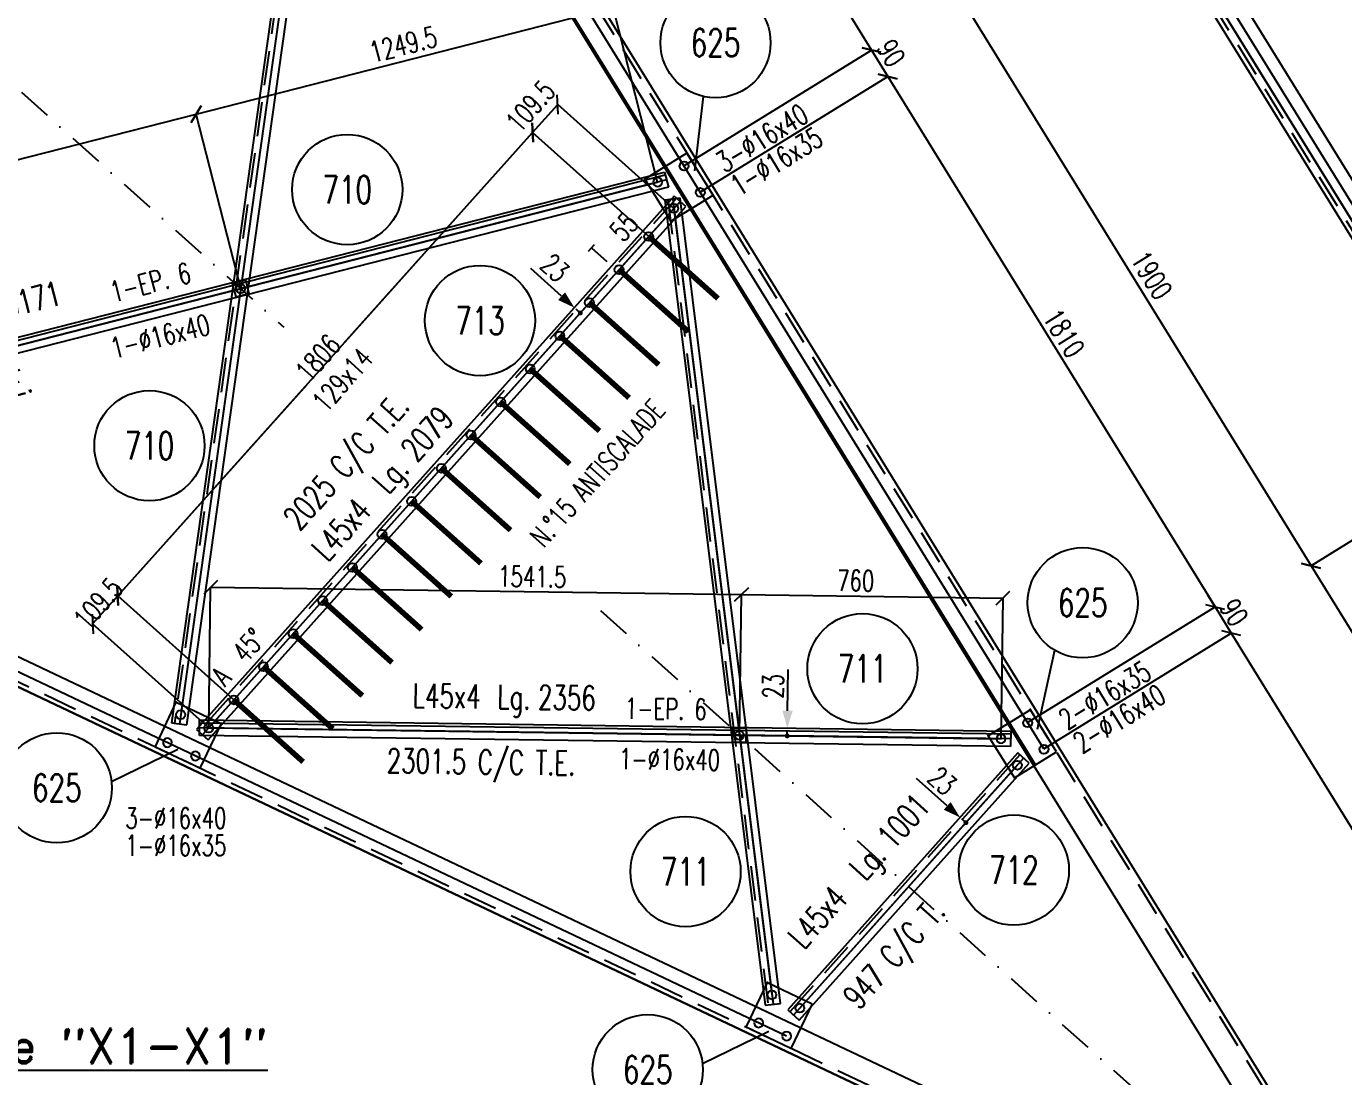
# Model space of a CAD drawing. Extents: x 125938 to 142158, y -59241 to -47761.
# Drawn here: x 129809 to 133635, y -57565 to -54515 of the extents above; entities that cross this region are included whole.
import ezdxf
from ezdxf.enums import TextEntityAlignment as Align

# ---------------------------------------------------------------- set-up
doc = ezdxf.new("R2010")
doc.units = 0
doc.header["$LTSCALE"] = 200
doc.header["$MEASUREMENT"] = 0
doc.linetypes.add('DASHDOT', pattern=[1, 0.5, -0.25, 0, -0.25])
doc.linetypes.add('DASHED', pattern=[0.75, 0.5, -0.25])
doc.layers.get('0').update_dxf_attribs({"linetype": 'CONTINUOUS'})
doc.layers.get('DEFPOINTS').update_dxf_attribs({"linetype": 'CONTINUOUS'})
for name, color, linetype in [('ASSI', 3, 'CONTINUOUS'), ('BOLLINI_1', 7, 'CONTINUOUS'), ('FORI', 2, 'CONTINUOUS'), ('LINEA_ANG', 2, 'CONTINUOUS'), ('LINEE_PIASTRE', 2, 'CONTINUOUS'), ('LM', 7, 'CONTINUOUS'), ('LS', 7, 'CONTINUOUS'), ('MZ', 6, 'DASHDOT'), ('PIASTRE', 5, 'CONTINUOUS'), ('QT_MAL', 7, 'CONTINUOUS'), ('QT_MPR', 7, 'CONTINUOUS'), ('TRAT-Y', 7, 'DASHED')]:
    doc.layers.add(name, color=color, linetype=linetype)
doc.styles.add('QUOTE', font='ROMANS8.SHX', dxfattribs={"width": 0.7})
doc.styles.add('RD', font='ROMAND8.SHX', dxfattribs={"width": 0.7})
doc.styles.add('RQL', font='ROMANS8.SHX', dxfattribs={"width": 0.7})
doc.styles.add('RS', font='ROMANS8.shx', dxfattribs={"width": 0.7})
doc.styles.get("Standard").update_dxf_attribs({"font": 'ROMANS8.SHX', "width": 0.7})
doc.dimstyles.new('FRECCE1_20', dxfattribs={"dimtxt": 60, "dimasz": 6.6667, "dimexe": 0, "dimexo": 0, "dimgap": 1, "dimtad": 1, "dimzin": 0, "dimdsep": 46, "dimtxsty": 'RS', "dimblk1": 'QUOTP', "dimblk2": 'QUOTF', "dimsah": 1, "dimcen": 0, "dimclrd": 2, "dimclre": 2, "dimclrt": 7, "dimadec": 0, "dimazin": 0, "dimtfac": 1, "dimtix": 1, "dimtmove": 2, "dimatfit": 3, "dimldrblk": 'QUOTP', "dimfxl": 1, "dimtolj": 1, "dimtzin": 0, "dimarcsym": 0})
doc.dimstyles.new('TRATTO_20', dxfattribs={"dimscale": 0, "dimtxt": 60, "dimasz": 40, "dimexe": 0, "dimexo": 0, "dimgap": 10, "dimtad": 1, "dimrnd": 0.5, "dimdsep": 46, "dimtxsty": 'RS', "dimblk1": 'OBLIQUE', "dimblk2": 'OBLIQUE', "dimsah": 1, "dimcen": 0.09, "dimclrd": 2, "dimclre": 2, "dimclrt": 7, "dimadec": 0, "dimazin": 0, "dimtfac": 1, "dimtix": 1, "dimtmove": 2, "dimatfit": 3, "dimfxl": 1, "dimtolj": 1, "dimtzin": 0, "dimarcsym": 0})

# ---------------------------------------------------------------- blocks, each defined once
blk = doc.blocks.new('ASSE98')
blk.add_line((0, 0), (1, 0))
at = {"color": 7, "flags": 1}
for tag, p in [('LAV1', (3.07431, 6.82847)), ('LAV2', (3.07431, 6.49513)), ('LAV3', (3.07431, 6.1618)), ('LAV4', (3.07431, 5.82847)), ('LAV5', (3.07431, 5.49513)), ('LAV6', (3.07431, 5.1618)), ('LAV7', (3.07431, 4.82847)), ('LAV8', (3.07431, 4.49513)), ('LAV9', (3.07431, 4.1618)), ('LAV10', (3.07431, 3.82847))]:
    blk.add_attdef(tag, p, '', height=0.2, dxfattribs=at)
at = {"color": 7, "style": 'QUOTE', "width": 0.5, "flags": 1}
for tag, p in [('TI', (1.38308, 6.82731)), ('DI_S', (1.38308, 6.42178)), ('D_S', (1.38308, 6.02092)), ('E_S', (1.38308, 5.68065)), ('NFORI', (1.36454, 5.29792)), ('ALAR', (1.36349, 4.93246)), ('FAM', (1.3775, 4.54645)), ('ALA', (1.38308, 4.19257)), ('DISP2', (1.38308, 3.84971)), ('DISP1', (1.38308, 3.50686)), ('PINZAF', (1.38308, 3.164)), ('PINZAI', (1.38308, 2.82114)), ('TRP', (1.38308, 2.47829)), ('NP', (1.38308, 2.13543)), ('SV', (1.38308, 1.79257)), ('PESO', (1.38308, 1.44971)), ('QUA', (1.38308, 1.10686)), ('LUN', (1.38308, 0.764)), ('PROF', (1.38308, 0.42114)), ('POS', (1.38308, 0.07829))]:
    blk.add_attdef(tag, p, '', height=0.2, dxfattribs=at)
blk = doc.blocks.new('_OBLIQUE')
at = {"color": 0, "linetype": 'ByBlock'}
blk.add_line((-0.5, -0.5), (0.5, 0.5), dxfattribs=at)
blk = doc.blocks.new('*D58')
at = {"layer": 'DEFPOINTS', "color": 0, "transparency": 16777216}
for p in [(133098.3, -54121.7), (134095.9, -55738.5), (133540.2, -56081.4)]:
    blk.add_point(p, dxfattribs=at)
at = {"layer": 'QT_MPR', "color": 2, "lineweight": -2, "transparency": 16777216}
for p, q in [((133098.3, -54121.7), (132542.6, -54464.6)), ((132542.6, -54464.6), (133540.2, -56081.4)), ((134095.9, -55738.5), (133540.2, -56081.4))]:
    blk.add_line(p, q, dxfattribs=at)
at = {"layer": 'QT_MPR', "color": 2, "lineweight": -2, "transparency": 16777216, "xscale": 40, "yscale": 40, "zscale": 40}
for p, rotation in [((132542.6, -54464.6), 121.6765376083248), ((133540.2, -56081.4), 301.6765376083248)]:
    blk.add_blockref('_OBLIQUE', p, dxfattribs=dict(at, rotation=rotation))
at = {"layer": 'QT_MPR', "color": 7, "transparency": 16777216, "insert": (133077, -55237.6), "char_height": 60, "attachment_point": 5, "rotation": 301.6765, "style": 'RS'}
blk.add_mtext('\\A1;1900', dxfattribs=at)
blk = doc.blocks.new('*D59')
at = {"layer": 'DEFPOINTS', "color": 0, "transparency": 16777216}
for p in [(134095.9, -55738.5), (134828.4, -56975), (134294.8, -57304.3)]:
    blk.add_point(p, dxfattribs=at)
at = {"layer": 'QT_MPR', "color": 2, "lineweight": -2, "transparency": 16777216}
for p, q in [((134095.9, -55738.5), (133540.2, -56081.4)), ((133540.2, -56081.4), (134294.8, -57304.3)), ((134828.4, -56975), (134294.8, -57304.3))]:
    blk.add_line(p, q, dxfattribs=at)
at = {"layer": 'QT_MPR', "color": 2, "lineweight": -2, "transparency": 16777216, "xscale": 40, "yscale": 40, "zscale": 40}
for p, rotation in [((133540.2, -56081.4), 121.6765376083248), ((134294.8, -57304.3), 301.6765376083248)]:
    blk.add_blockref('_OBLIQUE', p, dxfattribs=dict(at, rotation=rotation))
at = {"layer": 'QT_MPR', "color": 7, "transparency": 16777216, "insert": (133957.7, -56670.7), "char_height": 60, "attachment_point": 5, "rotation": 301.6765, "style": 'RS'}
blk.add_mtext('\\A1;1437', dxfattribs=at)
blk = doc.blocks.new('16')
blk.add_circle((0, 0), 1)
blk = doc.blocks.new('MRKR_98')
blk.add_point((0, 0))
at = {"color": 7, "style": 'QUOTE', "width": 0.5, "flags": 1}
for tag, p in [('TI', (3.73, 6.83)), ('DI_S', (3.73, 6.42)), ('D_S', (3.73, 6.02)), ('E_S', (3.73, 5.68)), ('AUX2', (3.71, 4.93)), ('NFORI', (3.72, 5.3)), ('AUX1', (3.73, 4.19)), ('FAM', (3.73, 4.55)), ('COMMESSA', (3.73, 3.85)), ('MD', (3.73, 3.51)), ('MP', (3.73, 3.16)), ('LARGHEZZA', (3.73, 2.82)), ('SPESSORE', (3.73, 2.48)), ('NP', (3.73, 2.14)), ('SV', (3.73, 1.79)), ('PESO', (3.73, 1.45)), ('QUA', (3.73, 1.11)), ('LUN', (3.73, 0.76)), ('PROF', (3.73, 0.42)), ('POS', (3.73, 0.08))]:
    blk.add_attdef(tag, p, '', height=0.2, dxfattribs=at)
at = {"color": 7, "flags": 1}
for tag, p in [('LAV1', (5.26, 6.88)), ('LAV2', (5.26, 6.55)), ('LAV3', (5.26, 6.21)), ('LAV4', (5.26, 5.88)), ('LAV5', (5.26, 5.55)), ('LAV6', (5.26, 5.21)), ('LAV7', (5.26, 4.88)), ('LAV8', (5.26, 4.55)), ('LAV9', (5.26, 4.21)), ('LAV10', (5.26, 3.88))]:
    blk.add_attdef(tag, p, '', height=0.2, dxfattribs=at)
blk = doc.blocks.new('*D74')
at = {"layer": 'DEFPOINTS', "color": 0, "transparency": 16777216}
for p in [(130768.7, -53379.8), (132263.7, -54583.9), (131719, -54920)]:
    blk.add_point(p, dxfattribs=at)
at = {"layer": 'QT_MPR', "color": 2, "lineweight": -2, "transparency": 16777216}
for p, q in [((130768.7, -53379.8), (131313.3, -53043.7)), ((131313.3, -53043.7), (132263.7, -54583.9)), ((131719, -54920), (132263.7, -54583.9))]:
    blk.add_line(p, q, dxfattribs=at)
at = {"layer": 'QT_MPR', "color": 2, "lineweight": -2, "transparency": 16777216, "xscale": 40, "yscale": 40, "zscale": 40}
for p, rotation in [((131313.3, -53043.7), 121.6765376083228), ((132263.7, -54583.9), 301.6765376083229)]:
    blk.add_blockref('_OBLIQUE', p, dxfattribs=dict(at, rotation=rotation))
at = {"layer": 'QT_MPR', "color": 7, "transparency": 16777216, "insert": (131822.4, -53779.7), "char_height": 60, "attachment_point": 5, "rotation": 301.6765, "style": 'RS'}
blk.add_mtext('\\A1;1809.5', dxfattribs=at)
blk = doc.blocks.new('*D77')
at = {"layer": 'DEFPOINTS', "color": 0, "transparency": 16777216}
for p in [(132310.9, -54660.5), (131719, -54920), (131766.3, -54996.6)]:
    blk.add_point(p, dxfattribs=at)
at = {"layer": 'QT_MPR', "color": 2, "lineweight": -2, "transparency": 16777216}
for p, q in [((131719, -54920), (132263.7, -54583.9)), ((132263.7, -54583.9), (132310.9, -54660.5)), ((131766.3, -54996.6), (132310.9, -54660.5))]:
    blk.add_line(p, q, dxfattribs=at)
at = {"layer": 'QT_MPR', "color": 2, "lineweight": -2, "transparency": 16777216, "xscale": 40, "yscale": 40, "zscale": 40}
for p, rotation in [((132263.7, -54583.9), 121.6765376083228), ((132310.9, -54660.5), 301.6765376083229)]:
    blk.add_blockref('_OBLIQUE', p, dxfattribs=dict(at, rotation=rotation))
at = {"layer": 'QT_MPR', "color": 7, "transparency": 16777216, "insert": (132320.5, -54592.3), "char_height": 60, "attachment_point": 5, "rotation": 301.6765, "style": 'RS'}
blk.add_mtext('\\A1;90', dxfattribs=at)
blk = doc.blocks.new('*D76')
at = {"layer": 'DEFPOINTS', "color": 0, "transparency": 16777216}
for p in [(131766.3, -54996.6), (133261.3, -56200.6), (132716.6, -56536.7)]:
    blk.add_point(p, dxfattribs=at)
at = {"layer": 'QT_MPR', "color": 2, "lineweight": -2, "transparency": 16777216}
for p, q in [((131766.3, -54996.6), (132310.9, -54660.5)), ((132310.9, -54660.5), (133261.3, -56200.6)), ((132716.6, -56536.7), (133261.3, -56200.6))]:
    blk.add_line(p, q, dxfattribs=at)
at = {"layer": 'QT_MPR', "color": 2, "lineweight": -2, "transparency": 16777216, "xscale": 40, "yscale": 40, "zscale": 40}
for p, rotation in [((132310.9, -54660.5), 121.6765376083228), ((133261.3, -56200.6), 301.6765376083229)]:
    blk.add_blockref('_OBLIQUE', p, dxfattribs=dict(at, rotation=rotation))
at = {"layer": 'QT_MPR', "color": 7, "transparency": 16777216, "insert": (132822.2, -55406.2), "char_height": 60, "attachment_point": 5, "rotation": 301.6765, "style": 'RS'}
blk.add_mtext('\\A1;1810', dxfattribs=at)
blk = doc.blocks.new('*D79')
at = {"layer": 'DEFPOINTS', "color": 0, "transparency": 16777216}
for p in [(133308.5, -56277.2), (132716.6, -56536.7), (132763.9, -56613.3)]:
    blk.add_point(p, dxfattribs=at)
at = {"layer": 'QT_MPR', "color": 2, "lineweight": -2, "transparency": 16777216}
for p, q in [((133261.3, -56200.6), (133240.3, -56166.6)), ((132716.6, -56536.7), (133261.3, -56200.6)), ((133261.3, -56200.6), (133308.5, -56277.2)), ((132763.9, -56613.3), (133308.5, -56277.2)), ((133308.5, -56277.2), (133329.5, -56311.2))]:
    blk.add_line(p, q, dxfattribs=at)
at = {"layer": 'QT_MPR', "color": 2, "lineweight": -2, "transparency": 16777216, "xscale": 40, "yscale": 40, "zscale": 40}
for p, rotation in [((133261.3, -56200.6), 301.6765376083229), ((133308.5, -56277.2), 121.6765376083228)]:
    blk.add_blockref('_OBLIQUE', p, dxfattribs=dict(at, rotation=rotation))
at = {"layer": 'QT_MPR', "color": 7, "transparency": 16777216, "insert": (133316.5, -56216.6), "char_height": 60, "attachment_point": 5, "rotation": 301.6765, "style": 'RS'}
blk.add_mtext('\\A1;90', dxfattribs=at)
blk = doc.blocks.new('*D78')
at = {"layer": 'DEFPOINTS', "color": 0, "transparency": 16777216}
for p in [(132763.9, -56613.3), (134085.5, -57536.5), (133574.9, -57851.5)]:
    blk.add_point(p, dxfattribs=at)
at = {"layer": 'QT_MPR', "color": 2, "lineweight": -2, "transparency": 16777216}
for p, q in [((132763.9, -56613.3), (133308.5, -56277.2)), ((133308.5, -56277.2), (134085.5, -57536.5)), ((133574.9, -57851.5), (134085.5, -57536.5))]:
    blk.add_line(p, q, dxfattribs=at)
at = {"layer": 'QT_MPR', "color": 2, "lineweight": -2, "transparency": 16777216, "xscale": 40, "yscale": 40, "zscale": 40}
for p, rotation in [((133308.5, -56277.2), 121.6765376083228), ((134085.5, -57536.5), 301.6765376083229)]:
    blk.add_blockref('_OBLIQUE', p, dxfattribs=dict(at, rotation=rotation))
at = {"layer": 'QT_MPR', "color": 7, "transparency": 16777216, "insert": (133732.9, -56869.9), "char_height": 60, "attachment_point": 5, "rotation": 301.6765, "style": 'RS'}
blk.add_mtext('\\A1;1479.5', dxfattribs=at)
blk = doc.blocks.new('xxx')
blk.add_circle((0, 0), 8)
at = {"color": 3, "style": 'RQL', "width": 0.7}
blk.add_attdef('POS', text='', height=4, dxfattribs=at).set_placement((0, 0), align=Align.MIDDLE)
at = {"color": 3, "style": 'RQL', "width": 0.7, "flags": 1}
blk.add_attdef('POS1', (-0.39, -5.42), '', height=2, dxfattribs=at)
at = {"style": 'RQL', "width": 0.7, "flags": 1}
blk.add_attdef('TIPO', (-0.39, -8.66), '', height=2, dxfattribs=at)
blk = doc.blocks.new('QUOTP')
at = {"layer": 'ASSI', "color": 2}
blk.add_lwpolyline([(-0.53, 0, 1.07, 1.07, 1), (0.53, 0, 1.07, 1.07, 1)], format="xyseb", close=True, dxfattribs=at)
blk = doc.blocks.new('QUOTF')
at = {"layer": 'LS', "color": 2}
blk.add_line((7.5, 0), (25.5, 0), dxfattribs=at)
blk.add_solid([(7.5, 2.25), (0, 0), (7.5, -2.25)], dxfattribs=at)
blk = doc.blocks.new('*D170')
at = {"layer": 'DEFPOINTS', "color": 0, "transparency": 16777216}
for p in [(132520.7, -56812.1), (132520.7, -56812.1), (132537.8, -56827.5)]:
    blk.add_point(p, dxfattribs=at)
at = {"layer": 'QT_MAL', "color": 2, "lineweight": -2, "transparency": 16777216}
for p, q in [((132520.7, -56812.1), (132520.7, -56812.1)), ((132532.8, -56823), (132525.6, -56816.6)), ((132537.8, -56827.5), (132537.8, -56827.5))]:
    blk.add_line(p, q, dxfattribs=at)
at = {"layer": 'QT_MAL', "color": 2, "lineweight": -2, "transparency": 16777216, "xscale": 6.6667, "yscale": 6.6667, "zscale": 6.6667}
for name, p, rotation in [('QUOTF', (132520.7, -56812.1), 138.1573362839407), ('QUOTP', (132537.8, -56827.5), 318.1573362839407)]:
    blk.add_blockref(name, p, dxfattribs=dict(at, rotation=rotation))
at = {"layer": 'QT_MAL', "color": 7, "transparency": 16777216, "insert": (132469.1, -56706.4), "char_height": 60, "attachment_point": 5, "rotation": 318.1573, "style": 'RS'}
blk.add_mtext('\\A1;23', dxfattribs=at)
blk = doc.blocks.new('*D173')
at = {"layer": 'DEFPOINTS', "color": 0, "transparency": 16777216}
for p in [(132018.9, -56575.4), (132019.2, -56552.4), (132019.2, -56552.4)]:
    blk.add_point(p, dxfattribs=at)
at = {"layer": 'QT_MAL', "color": 2, "lineweight": -2, "transparency": 16777216}
blk.add_line((132019, -56568.7), (132019.1, -56559.1), dxfattribs=at)
at = {"layer": 'QT_MAL', "color": 2, "lineweight": -2, "transparency": 16777216, "xscale": 6.6667, "yscale": 6.6667, "zscale": 6.6667}
for name, p, rotation in [('QUOTF', (132019.2, -56552.4), 89.2117051934628), ('QUOTP', (132018.9, -56575.4), 269.2117051934628)]:
    blk.add_blockref(name, p, dxfattribs=dict(at, rotation=rotation))
at = {"layer": 'QT_MAL', "color": 7, "transparency": 16777216, "insert": (131978, -56431.4), "char_height": 60, "attachment_point": 5, "rotation": 89.2117, "style": 'RS'}
blk.add_mtext('\\A1;23', dxfattribs=at)
blk = doc.blocks.new('*D83')
at = {"layer": 'DEFPOINTS', "color": 0, "transparency": 16777216}
for p in [(130302.4, -54769.9), (130431.8, -55276.4), (128622.3, -55738.6)]:
    blk.add_point(p, dxfattribs=at)
at = {"layer": 'QT_MPR', "color": 2, "lineweight": -2, "transparency": 16777216}
for p, q in [((128492.9, -55232.1), (130302.4, -54769.9)), ((130431.8, -55276.4), (130302.4, -54769.9)), ((128622.3, -55738.6), (128492.9, -55232.1))]:
    blk.add_line(p, q, dxfattribs=at)
at = {"layer": 'QT_MPR', "color": 2, "lineweight": -2, "transparency": 16777216, "xscale": 40, "yscale": 40, "zscale": 40}
for p, rotation in [((130302.4, -54769.9), 14.32709028866329), ((128492.9, -55232.1), 194.3270902886633)]:
    blk.add_blockref('_OBLIQUE', p, dxfattribs=dict(at, rotation=rotation))
at = {"layer": 'QT_MPR', "color": 7, "transparency": 16777216, "insert": (129367.4, -54959.5), "char_height": 60, "attachment_point": 5, "rotation": 14.3271, "style": 'RS'}
blk.add_mtext('\\A1;1867.5', dxfattribs=at)
blk = doc.blocks.new('*D82')
at = {"layer": 'DEFPOINTS', "color": 0, "transparency": 16777216}
for p in [(131513.1, -54460.7), (131642.4, -54967.2), (130431.8, -55276.4)]:
    blk.add_point(p, dxfattribs=at)
at = {"layer": 'QT_MPR', "color": 2, "lineweight": -2, "transparency": 16777216}
for p, q in [((130302.4, -54769.9), (131513.1, -54460.7)), ((131642.4, -54967.2), (131513.1, -54460.7)), ((130431.8, -55276.4), (130302.4, -54769.9))]:
    blk.add_line(p, q, dxfattribs=at)
at = {"layer": 'QT_MPR', "color": 2, "lineweight": -2, "transparency": 16777216, "xscale": 40, "yscale": 40, "zscale": 40}
for p, rotation in [((131513.1, -54460.7), 14.32709028866329), ((130302.4, -54769.9), 194.3270902886633)]:
    blk.add_blockref('_OBLIQUE', p, dxfattribs=dict(at, rotation=rotation))
at = {"layer": 'QT_MPR', "color": 7, "transparency": 16777216, "insert": (130903.7, -54567.4), "char_height": 60, "attachment_point": 5, "rotation": 14.3271, "style": 'RS'}
blk.add_mtext('\\A1;1249.5', dxfattribs=at)
blk = doc.blocks.new('*D81')
at = {"layer": 'DEFPOINTS', "color": 0, "transparency": 16777216}
for p in [(131885.9, -56164.9), (130338.9, -56552.3), (131880.3, -56573.5)]:
    blk.add_point(p, dxfattribs=at)
at = {"layer": 'QT_MPR', "color": 2, "lineweight": -2, "transparency": 16777216}
for p, q in [((130338.9, -56552.3), (130344.5, -56143.7)), ((130344.5, -56143.7), (131885.9, -56164.9)), ((131880.3, -56573.5), (131885.9, -56164.9))]:
    blk.add_line(p, q, dxfattribs=at)
at = {"layer": 'QT_MPR', "color": 2, "lineweight": -2, "transparency": 16777216, "xscale": 40, "yscale": 40, "zscale": 40}
for p, rotation in [((130344.5, -56143.7), 179.2117051934629), ((131885.9, -56164.9), 359.2117051934629)]:
    blk.add_blockref('_OBLIQUE', p, dxfattribs=dict(at, rotation=rotation))
at = {"layer": 'QT_MPR', "color": 7, "transparency": 16777216, "insert": (131278.4, -56113), "char_height": 60, "attachment_point": 5, "rotation": 359.2117, "style": 'RS'}
blk.add_mtext('\\A1;1541.5', dxfattribs=at)
blk = doc.blocks.new('*D80')
at = {"layer": 'DEFPOINTS', "color": 0, "transparency": 16777216}
for p in [(132645.6, -56175.3), (131880.3, -56573.5), (132640, -56584)]:
    blk.add_point(p, dxfattribs=at)
at = {"layer": 'QT_MPR', "color": 2, "lineweight": -2, "transparency": 16777216}
for p, q in [((131880.3, -56573.5), (131885.9, -56164.9)), ((131885.9, -56164.9), (132645.6, -56175.3)), ((132640, -56584), (132645.6, -56175.3))]:
    blk.add_line(p, q, dxfattribs=at)
at = {"layer": 'QT_MPR', "color": 2, "lineweight": -2, "transparency": 16777216, "xscale": 40, "yscale": 40, "zscale": 40}
for p, rotation in [((131885.9, -56164.9), 179.2117051934629), ((132645.6, -56175.3), 359.2117051934629)]:
    blk.add_blockref('_OBLIQUE', p, dxfattribs=dict(at, rotation=rotation))
at = {"layer": 'QT_MPR', "color": 7, "transparency": 16777216, "insert": (132217.8, -56124.5), "char_height": 60, "attachment_point": 5, "rotation": 359.2117, "style": 'RS'}
blk.add_mtext('\\A1;760', dxfattribs=at)
blk = doc.blocks.new('IQ')
for p, q in [((0.5, 0.5), (-0.5, 0.5)), ((-0.5, 0.5), (-0.5, -0.5)), ((0.5, -0.5), (0.5, 0.5)), ((-0.5, -0.5), (0.5, -0.5))]:
    blk.add_line(p, q)
at = {"flags": 1}
for tag, p in [('SPESSORE', (0, -0.008)), ('NUMERO', (0, -0.342))]:
    blk.add_attdef(tag, p, '', height=0.2, dxfattribs=at)
blk = doc.blocks.new('bull')
at = {"style": 'RS', "width": 0.7, "flags": 1}
for tag, p in [('NN', (-12.25, 0)), ('DIAMETRO', (0, -4.86)), ('SERRAGGIO', (0, -9.71)), ('LUNGHEZZA', (0, -14.57)), ('NB', (0, -19.43)), ('TIPO', (0, -24.12)), ('EL', (-0.14, -29))]:
    blk.add_attdef(tag, p, '', height=3, dxfattribs=at)
at = {"style": 'RS', "width": 0.7}
blk.add_attdef('BULLONE', (0, 0), '', height=3, dxfattribs=at)
blk = doc.blocks.new('imbbull')
at = {"style": 'RS', "width": 0.7, "flags": 1}
for tag, p in [('NN', (-11.1, 0)), ('DIAMETRO', (0, -4.86)), ('SERRAGGIO', (0, -9.71)), ('LUNGHEZZA', (0, -14.57)), ('NB', (0, -19.43)), ('TIPO', (0, -24.38)), ('EL', (-0.14, -29.26))]:
    blk.add_attdef(tag, p, '', height=3, dxfattribs=at)
at = {"style": 'RS', "width": 0.7}
blk.add_attdef('BULLONE', (0, 0), '', height=3, dxfattribs=at)
blk = doc.blocks.new('*D111')
at = {"layer": 'DEFPOINTS', "color": 0, "transparency": 16777216}
for p in [(130074.7, -56168.9), (130411.9, -56470.8), (130338.9, -56552.3)]:
    blk.add_point(p, dxfattribs=at)
at = {"layer": 'QT_MPR', "color": 2, "lineweight": -2, "transparency": 16777216}
for p, q in [((130001.7, -56250.4), (130074.7, -56168.9)), ((130411.9, -56470.8), (130074.7, -56168.9)), ((130338.9, -56552.3), (130001.7, -56250.4))]:
    blk.add_line(p, q, dxfattribs=at)
at = {"layer": 'QT_MPR', "color": 2, "lineweight": -2, "transparency": 16777216, "xscale": 40, "yscale": 40, "zscale": 40}
for p, rotation in [((130074.7, -56168.9), 48.15733628394018), ((130001.7, -56250.4), 228.1573362839402)]:
    blk.add_blockref('_OBLIQUE', p, dxfattribs=dict(at, rotation=rotation))
at = {"layer": 'QT_MPR', "color": 7, "transparency": 16777216, "insert": (130017.7, -56191.3), "char_height": 60, "attachment_point": 5, "rotation": 48.1573, "style": 'RS'}
blk.add_mtext('\\A1;109.5', dxfattribs=at)
blk = doc.blocks.new('*D110')
at = {"layer": 'DEFPOINTS', "color": 0, "transparency": 16777216}
for p in [(131279.5, -54823.4), (131616.7, -55125.3), (130411.9, -56470.8)]:
    blk.add_point(p, dxfattribs=at)
at = {"layer": 'QT_MPR', "color": 2, "lineweight": -2, "transparency": 16777216}
for p, q in [((130074.7, -56168.9), (131279.5, -54823.4)), ((131616.7, -55125.3), (131279.5, -54823.4)), ((130411.9, -56470.8), (130074.7, -56168.9))]:
    blk.add_line(p, q, dxfattribs=at)
at = {"layer": 'QT_MPR', "color": 2, "lineweight": -2, "transparency": 16777216, "xscale": 40, "yscale": 40, "zscale": 40}
for p, rotation in [((131279.5, -54823.4), 48.15733628394018), ((130074.7, -56168.9), 228.1573362839402)]:
    blk.add_blockref('_OBLIQUE', p, dxfattribs=dict(at, rotation=rotation))
at = {"layer": 'QT_MPR', "color": 7, "transparency": 16777216, "insert": (130727.4, -55541.2), "char_height": 60, "attachment_point": 5, "rotation": 48.1573, "style": 'RS'}
blk.add_mtext('\\A1;129x14', dxfattribs=at)
blk = doc.blocks.new('*D109')
at = {"layer": 'DEFPOINTS', "color": 0, "transparency": 16777216}
for p in [(131279.5, -54823.4), (131616.7, -55125.3), (130411.9, -56470.8)]:
    blk.add_point(p, dxfattribs=at)
at = {"layer": 'QT_MPR', "color": 2, "lineweight": -2, "transparency": 16777216}
for p, q in [((131279.5, -54823.4), (130729.8, -55437.3)), ((131616.7, -55125.3), (131279.5, -54823.4)), ((130074.7, -56168.9), (130624.4, -55555)), ((130411.9, -56470.8), (130074.7, -56168.9))]:
    blk.add_line(p, q, dxfattribs=at)
at = {"layer": 'QT_MPR', "color": 2, "lineweight": -2, "transparency": 16777216, "xscale": 40, "yscale": 40, "zscale": 40}
for p, rotation in [((131279.5, -54823.4), 48.15733628394018), ((130074.7, -56168.9), 228.1573362839402)]:
    blk.add_blockref('_OBLIQUE', p, dxfattribs=dict(at, rotation=rotation))
at = {"layer": 'QT_MPR', "color": 7, "transparency": 16777216, "insert": (130656.6, -55477.8), "char_height": 60, "attachment_point": 5, "rotation": 48.1573, "style": 'RS'}
blk.add_mtext('\\A1;1806', dxfattribs=at)
blk = doc.blocks.new('*D108')
at = {"layer": 'DEFPOINTS', "color": 0, "transparency": 16777216}
for p in [(131352.5, -54741.9), (131689.7, -55043.8), (131616.7, -55125.3)]:
    blk.add_point(p, dxfattribs=at)
at = {"layer": 'QT_MPR', "color": 2, "lineweight": -2, "transparency": 16777216}
for p, q in [((131279.5, -54823.4), (131352.5, -54741.9)), ((131689.7, -55043.8), (131352.5, -54741.9)), ((131616.7, -55125.3), (131279.5, -54823.4))]:
    blk.add_line(p, q, dxfattribs=at)
at = {"layer": 'QT_MPR', "color": 2, "lineweight": -2, "transparency": 16777216, "xscale": 40, "yscale": 40, "zscale": 40}
for p, rotation in [((131352.5, -54741.9), 48.15733628394018), ((131279.5, -54823.4), 228.1573362839402)]:
    blk.add_blockref('_OBLIQUE', p, dxfattribs=dict(at, rotation=rotation))
at = {"layer": 'QT_MPR', "color": 7, "transparency": 16777216, "insert": (131273.3, -54747.1), "char_height": 60, "attachment_point": 5, "rotation": 48.1573, "style": 'RS'}
blk.add_mtext('\\A1;109.5', dxfattribs=at)
blk = doc.blocks.new('*D174')
at = {"layer": 'DEFPOINTS', "color": 0, "transparency": 16777216}
for p in [(131400.8, -55331.9), (131400.8, -55331.9), (131418, -55347.3)]:
    blk.add_point(p, dxfattribs=at)
at = {"layer": 'QT_MAL', "color": 2, "lineweight": -2, "transparency": 16777216}
blk.add_line((131413, -55342.8), (131405.8, -55336.4), dxfattribs=at)
at = {"layer": 'QT_MAL', "color": 2, "lineweight": -2, "transparency": 16777216, "xscale": 6.6667, "yscale": 6.6667, "zscale": 6.6667}
for name, p, rotation in [('QUOTF', (131400.8, -55331.9), 138.1573362839402), ('QUOTP', (131418, -55347.3), 318.1573362839402)]:
    blk.add_blockref(name, p, dxfattribs=dict(at, rotation=rotation))
at = {"layer": 'QT_MAL', "color": 7, "transparency": 16777216, "insert": (131344, -55216.2), "char_height": 60, "attachment_point": 5, "rotation": 318.1573, "style": 'RS'}
blk.add_mtext('\\A1;23', dxfattribs=at)

msp = doc.modelspace()

# ---------------------------------------------------------------- linework, layer by layer
at = {"layer": 'ASSI'}
msp.add_line((132739.748, -56659.895), (128578.653, -49916.332), dxfattribs=at)
at = {"layer": 'LINEA_ANG'}
for p, q in [((130086.497, -49341.637), (134851.465, -57063.849)), ((134872.919, -56927.231), (130178.318, -49319.056)), ((133574.925, -57851.534), (128809.957, -50129.322)), ((128733.365, -50176.583), (133498.333, -57898.795)), ((130673.062, -53397.14), (130231.063, -56537.185)), ((130275.624, -56543.457), (130717.623, -53403.413)), ((126003.101, -54552.366), (133369.416, -58044.143)), ((133335.149, -58116.433), (125968.834, -54624.656)), ((128590.415, -55722.966), (131662.794, -54938.279)), ((128592.519, -55731.202), (131664.897, -54946.515)), ((131662.794, -54938.279), (131673.929, -54981.88)), ((131673.929, -54981.88), (128601.551, -55766.566)), ((131690.551, -55008.358), (130303.676, -56557.17)), ((131724.075, -55038.377), (131690.551, -55008.358)), ((130337.2, -56587.189), (131724.075, -55038.377)), ((131708.166, -55014.302), (131663.512, -55019.867)), ((131663.512, -55019.867), (131954.838, -57357.786)), ((131999.493, -57352.221), (131708.166, -55014.302)), ((130231.063, -56537.185), (130275.624, -56543.457)), ((130311.615, -56573.921), (130312.235, -56528.925)), ((130312.118, -56537.424), (132667.895, -56569.838)), ((130312.235, -56528.925), (132668.012, -56561.339)), ((130303.676, -56557.17), (130337.2, -56587.189)), ((132667.392, -56606.334), (130311.615, -56573.921)), ((132668.012, -56561.339), (132667.392, -56606.334)), ((132688.151, -56625.09), (132020.396, -57370.815)), ((132053.92, -57400.834), (132721.675, -56655.109)), ((132721.675, -56655.109), (132688.151, -56625.09)), ((131954.838, -57357.786), (131999.493, -57352.221)), ((132020.396, -57370.815), (132053.92, -57400.834))]:
    msp.add_line(p, q, dxfattribs=at)
at = {"layer": 'LINEE_PIASTRE'}
for p, q in [((131727.805, -54882.806), (131605.257, -54958.424)), ((131803.422, -55005.354), (131727.805, -54882.806)), ((131605.257, -54958.424), (131680.875, -55080.971)), ((131680.875, -55080.971), (131803.422, -55005.354)), ((130183.077, -56607.903), (130244.757, -56477.781)), ((130244.757, -56477.781), (130374.878, -56539.461)), ((132725.405, -56499.538), (132602.857, -56575.156)), ((132801.022, -56622.086), (132725.405, -56499.538)), ((130374.878, -56539.461), (130313.198, -56669.583)), ((132602.857, -56575.156), (132678.475, -56697.704)), ((130313.198, -56669.583), (130183.077, -56607.903)), ((132678.475, -56697.704), (132801.022, -56622.086)), ((131899.725, -57421.628), (131961.405, -57291.506)), ((131961.405, -57291.506), (132091.527, -57353.186)), ((132091.527, -57353.186), (132029.847, -57483.308)), ((132029.847, -57483.308), (131899.725, -57421.628))]:
    msp.add_line(p, q, dxfattribs=at)
at = {"layer": 'LS', "color": 6}
for p, q in [((135062.969, -57355.202), (130074.969, -49271.539)), ((132763.866, -56613.287), (128775.916, -50150.327)), ((134095.92, -55738.469), (131103.12, -50888.272)), ((130692.074, -53427.083), (130257.59, -56513.744)), ((131750.977, -54934.489), (131775.429, -54718.594)), ((132017.014, -57447.345), (126785.743, -54967.62)), ((128622.267, -55738.569), (131642.413, -54967.223)), ((130338.916, -56552.294), (131689.674, -55043.815)), ((131689.674, -55043.815), (131974.238, -57327.469)), ((132746.214, -56555.749), (132796.221, -56326.856)), ((130338.916, -56552.294), (132640.013, -56583.955)), ((130249.587, -56615.129), (130056.821, -56709.231)), ((132055.564, -57366.019), (132687.274, -56660.548)), ((131965.611, -57433.515), (131772.845, -57527.616))]:
    msp.add_line(p, q, dxfattribs=at)
at = {"layer": 'LS', "color": 6, "const_width": 16}
for points in [[(131616.701, -55125.309), (131817.846, -55305.422)], [(131444.54, -55317.573), (131645.684, -55497.686)], [(131272.431, -55509.777), (131473.575, -55689.891)], [(131100.322, -55701.982), (131301.467, -55882.096)], [(130928.214, -55894.187), (131129.358, -56074.3)], [(130756.105, -56086.391), (130957.25, -56266.505)], [(130583.997, -56278.596), (130785.141, -56458.71)], [(130411.888, -56470.801), (130613.033, -56650.914)]]:
    msp.add_lwpolyline(points, dxfattribs=at)
at = {"layer": 'LS', "color": 2, "linetype": 'DASHED', "const_width": 16}
for points in [[(131530.594, -55221.47), (131731.738, -55401.584)], [(131358.485, -55413.675), (131559.63, -55593.789)], [(131186.377, -55605.88), (131387.521, -55785.993)], [(131014.268, -55798.084), (131215.413, -55978.198)], [(130842.16, -55990.289), (131043.304, -56170.403)], [(130670.051, -56182.494), (130871.196, -56362.607)], [(130497.943, -56374.699), (130699.087, -56554.812)]]:
    msp.add_lwpolyline(points, dxfattribs=at)
at = {"layer": 'MZ'}
for p, q in [((126664.671, -51903.21), (130557.203, -55388.755)), ((131476.223, -56211.685), (133578.882, -58094.499))]:
    msp.add_line(p, q, dxfattribs=at)
at = {"layer": 'TRAT-Y'}
for p, q in [((130097.56, -49334.811), (134862.528, -57057.023)), ((133563.862, -57858.361), (128798.894, -50136.149)), ((130681.479, -53398.325), (130239.48, -56538.37)), ((133340.717, -58104.686), (125974.402, -54612.909)), ((131696.883, -55014.028), (130310.008, -56562.84)), ((131671.947, -55018.816), (131963.273, -57356.734)), ((132694.483, -56630.761), (132026.729, -57376.485))]:
    msp.add_line(p, q, dxfattribs=at)

# ---------------------------------------------------------------- block references
at = {"layer": 'ASSI'}
for p, xscale, rotation in [((130109.474, -49327.459), 9074, 301.6765376083248), ((133574.925, -57851.534), 9074, 121.6765376083229), ((125969.273, -54624.864), 8152, 334.6381349595582)]:
    msp.add_blockref('ASSE98', p, dxfattribs=dict(at, xscale=xscale, rotation=rotation))
ref = msp.add_blockref('ASSE98', (130669.697, -53340.013), dxfattribs=dict(at, xscale=4110.999999999999, zscale=4110.999999999999, rotation=202.8330892389278))
ref.add_attrib('PROF', 'L50x4', (127737.326, -54469.283), dxfattribs={"layer": '0', "color": 2, "height": 70, "rotation": 22.833089, "style": 'QUOTE', "width": 0.7})
ref.add_attrib('LUN', '4111', (128202.631, -54273.371), dxfattribs={"layer": '0', "color": 2, "height": 70, "rotation": 22.833089, "style": 'QUOTE', "width": 0.7})
ref.add_attrib('PESO', '4057 C/C T.E.', (127851.533, -54703.297), dxfattribs={"layer": '0', "color": 2, "height": 70, "rotation": 22.833089, "style": 'QUOTE', "width": 0.7})
ref.add_attrib('SV', 'Lg.', (128060.576, -54333.182), dxfattribs={"layer": '0', "color": 2, "height": 70, "rotation": 22.833089, "style": 'QUOTE', "width": 0.7})
for p, xscale, zscale, rotation in [((130695.837, -53400.346), 3171, 3171, 261.9875822792177), ((131686.335, -55017.023), 2356, 2356, 277.1029673744183)]:
    msp.add_blockref('ASSE98', p, dxfattribs=dict(at, xscale=xscale, zscale=zscale, rotation=rotation))
ref = msp.add_blockref('ASSE98', (131668.485, -54960.564), dxfattribs=dict(at, xscale=3171, zscale=3171, rotation=194.3270902886633))
ref.add_attrib('PROF', 'L45x4', (129264.002, -55488.161), dxfattribs={"layer": '0', "color": 2, "height": 70, "rotation": 14.32709, "style": 'QUOTE', "width": 0.7})
ref.add_attrib('LUN', '3171', (129753.167, -55363.228), dxfattribs={"layer": '0', "color": 2, "height": 70, "rotation": 14.32709, "style": 'QUOTE', "width": 0.7})
ref.add_attrib('PESO', '3117 C/C T.E.', (129361.627, -55693.958), dxfattribs={"layer": '0', "color": 2, "height": 70, "rotation": 14.32709, "style": 'QUOTE', "width": 0.7})
ref.add_attrib('SV', 'Lg.', (129603.828, -55401.37), dxfattribs={"layer": '0', "color": 2, "height": 70, "rotation": 14.32709, "style": 'QUOTE', "width": 0.7})
ref = msp.add_blockref('ASSE98', (131707.685, -55023.701), dxfattribs=dict(at, xscale=2079, zscale=2079, rotation=228.1573362839402))
ref.add_attrib('PROF', 'L45x4', (130684.254, -56072.952), dxfattribs={"layer": '0', "color": 2, "height": 70, "rotation": 48.157336, "style": 'QUOTE', "width": 0.7})
ref.add_attrib('LUN', '2079', (130943.187, -55783.784), dxfattribs={"layer": '0', "color": 2, "height": 70, "rotation": 48.157336, "style": 'QUOTE', "width": 0.7})
ref.add_attrib('PESO', '2025 C/C T.E.', (130601.885, -55983.198), dxfattribs={"layer": '0', "color": 2, "height": 70, "rotation": 48.157336, "style": 'QUOTE', "width": 0.7})
ref.add_attrib('SV', 'Lg.', (130859.928, -55876.766), dxfattribs={"layer": '0', "color": 2, "height": 70, "rotation": 48.157336, "style": 'QUOTE', "width": 0.7})
ref.add_attrib('LAV1', 'T  55', (131485.491, -55208.971), dxfattribs={"layer": '0', "color": 254, "height": 60, "rotation": 48.157336, "width": 0.7})
ref.add_attrib('LAV2', 'A  45%%d', (130386.258, -56434.067), dxfattribs={"layer": '0', "color": 254, "height": 60, "rotation": 48.157336, "width": 0.7})
ref = msp.add_blockref('ASSE98', (132667.695, -56584.336), dxfattribs=dict(at, xscale=2356, zscale=2356, rotation=179.2117051934628))
ref.add_attrib('PROF', 'L45x4', (130931.05, -56493.28), dxfattribs={"layer": '0', "color": 2, "height": 70, "rotation": 359.211705, "style": 'QUOTE', "width": 0.7})
ref.add_attrib('LUN', '2356', (131294.724, -56498.284), dxfattribs={"layer": '0', "color": 2, "height": 70, "rotation": 359.211705, "style": 'QUOTE', "width": 0.7})
ref.add_attrib('PESO', '2301.5 C/C T.E.', (130855.301, -56682.351), dxfattribs={"layer": '0', "color": 2, "height": 70, "rotation": 359.211705, "style": 'QUOTE', "width": 0.7})
ref.add_attrib('SV', 'Lg.', (131176.766, -56496.661), dxfattribs={"layer": '0', "color": 2, "height": 70, "rotation": 359.211705, "style": 'QUOTE', "width": 0.7})
ref = msp.add_blockref('ASSE98', (132705.285, -56640.433), dxfattribs=dict(at, xscale=1001, zscale=1001, rotation=228.1573362839407))
ref.add_attrib('PROF', 'L45x4', (132066.898, -57198.959), dxfattribs={"layer": '0', "color": 2, "height": 70, "rotation": 48.157336, "style": 'QUOTE', "width": 0.7})
ref.add_attrib('LUN', '1001', (132326.788, -56908.723), dxfattribs={"layer": '0', "color": 2, "height": 70, "rotation": 48.157336, "style": 'QUOTE', "width": 0.7})
ref.add_attrib('PESO', '947 C/C T.', (132227.21, -57373.843), dxfattribs={"layer": '0', "color": 2, "height": 70, "rotation": 48.157336, "style": 'QUOTE', "width": 0.7})
ref.add_attrib('SV', 'Lg.', (132245.614, -56999.375), dxfattribs={"layer": '0', "color": 2, "height": 70, "rotation": 48.157336, "style": 'QUOTE', "width": 0.7})
at = {"layer": 'BOLLINI_1', "xscale": 20, "yscale": 20, "zscale": 20}
for p, values in [((131810.673, -54562.524), {'POS': '625'}), ((130741.147, -54989.014), {'POS': '710'}), ((131126.719, -55369.439), {'POS': '713'}), ((130166.678, -55732.759), {'POS': '710'}), ((132876.977, -56188.731), {'POS': '625'}), ((132237.396, -56380.479), {'POS': '711'}), ((129897.733, -56726.293), {'POS': '625'}), ((131723.598, -56969.576), {'POS': '711'}), ((132677.171, -56965.146), {'POS': '712'}), ((131613.757, -57544.678), {'POS': '625'})]:
    msp.add_blockref('xxx', p, dxfattribs=at).add_auto_attribs(values)
at = {"layer": 'FORI', "yscale": 13, "zscale": 13}
for p, xscale, rotation in [((131719.53, -54920.813), 13, 337.0927608076968), ((131642.413, -54967.223), -13, 96.31467256788095), ((131766.791, -54997.405), 13, 337.0927608076968), ((132717.13, -56537.545), 13, 337.0927608076968), ((130219.04, -56595.07), -13, 119.2219117601842), ((132640.013, -56583.955), -13, 96.31467256788095), ((130300.366, -56633.62), -13, 119.2219117601842), ((132764.391, -56614.138), 13, 337.0927608076968), ((131935.688, -57408.795), -13, 119.2219117601842), ((132017.014, -57447.345), -13, 119.2219117601842)]:
    msp.add_blockref('16', p, dxfattribs=dict(at, xscale=xscale, rotation=rotation))
at = {"layer": 'FORI', "xscale": 13, "yscale": 13, "zscale": 13}
for p in [(131689.674, -55043.815), (131616.701, -55125.309), (131530.594, -55221.47), (130431.757, -55276.425), (131444.54, -55317.573), (131358.485, -55413.675), (131272.431, -55509.777), (131186.377, -55605.88), (131100.322, -55701.982), (131014.268, -55798.084), (130928.214, -55894.187), (130842.16, -55990.289), (130756.105, -56086.391), (130670.051, -56182.494), (130583.997, -56278.596), (130497.943, -56374.699), (130411.888, -56470.801), (130257.59, -56513.744), (130338.916, -56552.294), (131880.287, -56573.502), (132687.274, -56660.548), (131974.238, -57327.469), (132055.564, -57366.019)]:
    msp.add_blockref('16', p, dxfattribs=at)
at = {"layer": 'LM', "xscale": 40, "yscale": 40, "zscale": 40}
for p, rotation in [((130431.757, -55276.425), 284.3270902886923), ((131880.287, -56573.502), 269.2117051934791)]:
    msp.add_blockref('IQ', p, dxfattribs=dict(at, rotation=rotation))
at = {"layer": 'LS', "color": 7, "xscale": 20, "yscale": 20, "zscale": 20}
for name, p, rotation, values in [('bull', (131836.774, -54941.838), 31.67653760832331, {'BULLONE': '3-%%c16x40                '}), ('bull', (131878.784, -55009.92), 31.67653760832331, {'BULLONE': '1-%%c16x35                '}), ('imbbull', (130061.657, -55316.843), 14.32709028866454, {'BULLONE': '1-EP. 6'}), ('bull', (130063.37, -55480.51), 14.32709028866423, {'BULLONE': '1-%%c16x40                '}), ('bull', (132832.261, -56559.876), 31.67653760832284, {'BULLONE': '2-%%c16x35                '}), ('imbbull', (131546.981, -56525.262), 359.2117051934632, {'BULLONE': '1-EP. 6'}), ('bull', (132874.271, -56627.959), 31.67653760832284, {'BULLONE': '2-%%c16x40                '}), ('bull', (131530.38, -56671.77), 359.2117051934641, {'BULLONE': '1-%%c16x40                '})]:
    msp.add_blockref(name, p, dxfattribs=dict(at, rotation=rotation)).add_auto_attribs(values)
for p, values in [((130096.841, -56843.92), {'BULLONE': '3-%%c16x40                '}), ((130096.841, -56923.92), {'BULLONE': '1-%%c16x35                '})]:
    msp.add_blockref('bull', p, dxfattribs=at).add_auto_attribs(values)
at = {"layer": 'PIASTRE'}
for p, xscale, yscale, zscale, rotation in [((131605.257, -54958.424), 20, 20, 20, 301.6765376086968), ((130244.757, -56477.781), 20.00000000000001, 20.00000000000001, 20.00000000000001, 154.6381349591842), ((132602.857, -56575.156), 20, 20, 20, 301.6765376086968), ((131961.405, -57291.506), 20.00000000000001, 20.00000000000001, 20.00000000000001, 154.6381349591842)]:
    msp.add_blockref('MRKR_98', p, dxfattribs=dict(at, xscale=xscale, yscale=yscale, zscale=zscale, rotation=rotation))

# ---------------------------------------------------------------- texts
at = {"layer": 'LS', "color": 3, "style": 'RD'}
msp.add_text('%%UCoupe "X1-X1"', height=99.92194, dxfattribs=at).set_placement((129964.65, -57492.698, -2507.55), align=Align.MIDDLE)
at = {"layer": 'QT_MPR', "color": 7, "style": 'RS', "width": 0.7}
msp.add_text('N.°15 ANTISCALADE', height=60, rotation=48.157336, dxfattribs=at).set_placement((131311.306, -56031.727))

# ---------------------------------------------------------------- dimensions: what is measured, and where the dimension line sits
at = {"layer": 'QT_MAL'}
for base, p1, p2, angle, picture, middle in [((131400.818, -55331.922), (131417.952, -55347.265), (131400.818, -55331.922), 318.157336, '*D174', (131344.043, -55216.187)), ((132019.185, -56552.411), (132018.869, -56575.409), (132019.185, -56552.411), 89.211705, '*D173', (131977.978, -56431.368)), ((132520.672, -56812.124), (132537.807, -56827.467), (132520.672, -56812.124), 318.157336, '*D170', (132469.077, -56706.387))]:
    dim = msp.add_linear_dim(base=base, p1=p1, p2=p2, angle=angle, text='23', dimstyle='FRECCE1_20', dxfattribs=at)
    dim.commit()
    dim.dimension.update_dxf_attribs({"geometry": picture, "text_midpoint": middle, "dimtype": 160})
at = {"layer": 'QT_MPR'}
for base, p1, p2, angle, text, picture, middle in [((132263.662, -54583.883), (130768.666, -53379.822), (131719.005, -54919.962), 301.676538, '1809.5', '*D74', (131822.408, -53779.665)), ((133540.2, -56081.375), (133098.32, -54121.737), (134095.92, -55738.469), 301.676538, '1900', '*D58', (133076.992, -55237.597)), ((131513.057, -54460.739), (130431.757, -55276.425), (131642.413, -54967.223), 14.32709, '1249.5', '*D82', (130903.652, -54567.388)), ((132310.923, -54660.475), (131719.005, -54919.962), (131766.266, -54996.554), 301.676538, '90', '*D77', (132320.457, -54592.347)), ((131352.49, -54741.886), (131616.701, -55125.309), (131689.674, -55043.815), 48.157336, '109.5', '*D108', (131273.32, -54747.137)), ((133261.262, -56200.616), (131766.266, -54996.554), (132716.605, -56536.694), 301.676538, '1810', '*D76', (132822.181, -55406.181)), ((130302.401, -54769.941), (128622.267, -55738.569), (130431.757, -55276.425), 14.32709, '1867.5', '*D83', (129367.36, -54959.473)), ((131279.518, -54823.38), (130411.888, -56470.801), (131616.701, -55125.309), 48.157336, '129x14', '*D110', (130727.397, -55541.154)), ((131279.518, -54823.38), (130411.888, -56470.801), (131616.701, -55125.309), 48.157336, '1806', '*D109', (130656.624, -55477.781)), ((134294.791, -57304.281), (134095.92, -55738.469), (134828.384, -56975.029), 301.676538, '1437', '*D59', (133957.666, -56670.702)), ((131885.909, -56164.89), (130338.916, -56552.294), (131880.287, -56573.502), 359.211705, '1541.5', '*D81', (131278.443, -56112.966)), ((130074.705, -56168.872), (130338.916, -56552.294), (130411.888, -56470.801), 48.157336, '109.5', '*D111', (130017.731, -56191.274)), ((132645.635, -56175.343), (131880.287, -56573.502), (132640.013, -56583.955), 359.211705, '760', '*D80', (132217.821, -56124.452)), ((133308.523, -56277.208), (132716.605, -56536.694), (132763.866, -56613.287), 301.676538, '90', '*D79', (133316.482, -56216.609))]:
    dim = msp.add_linear_dim(base=base, p1=p1, p2=p2, angle=angle, text=text, dimstyle='TRATTO_20', override={"dimscale": 1}, dxfattribs=at)
    dim.commit()
    dim.dimension.update_dxf_attribs({"geometry": picture, "text_midpoint": middle, "dimtype": 160})
dim = msp.add_linear_dim(base=(134085.541, -57536.46), p1=(132763.866, -56613.287), p2=(133574.925, -57851.534), angle=301.676538, dimstyle='TRATTO_20', override={"dimscale": 1}, dxfattribs=at)
dim.commit()
dim.dimension.update_dxf_attribs({"geometry": '*D78', "text_midpoint": (133732.901, -56869.927), "dimtype": 160})

doc.saveas('drawing.dxf')
